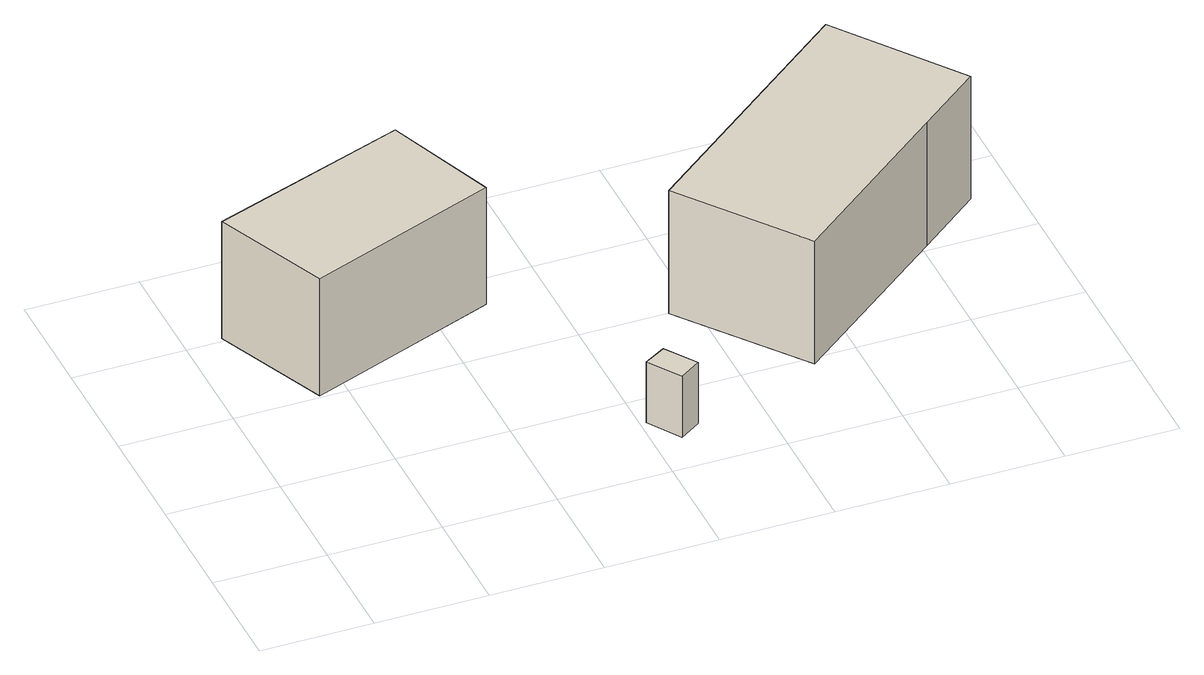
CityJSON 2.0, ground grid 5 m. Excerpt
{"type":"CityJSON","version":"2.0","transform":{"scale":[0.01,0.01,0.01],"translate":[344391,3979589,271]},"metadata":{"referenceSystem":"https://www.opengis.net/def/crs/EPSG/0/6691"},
"CityObjects":{
"building1":{"type":"Building","attributes":{"measuredHeight":5.8},"geometry":[{"type":"Solid","lod":"1","boundaries":[[[[0,1,2,3]],[[2,4,5,3]],[[1,6,4,2]],[[0,7,6,1]],[[3,5,7,0]],[[4,6,7,5]]]]}]},
"building2":{"type":"Building","attributes":{"measuredHeight":3},"geometry":[{"type":"Solid","lod":"1","boundaries":[[[[8,9,10,11]],[[10,12,13,11]],[[9,14,12,10]],[[8,15,14,9]],[[11,13,15,8]],[[12,14,15,13]]]]}]},
"building3":{"type":"Building","attributes":{"measuredHeight":7.1},"geometry":[{"type":"Solid","lod":"1","boundaries":[[[[16,17,18,19,20]],[[19,21,22,20]],[[18,23,21,19]],[[17,24,23,18]],[[16,25,24,17]],[[20,22,25,16]],[[21,23,24,25,22]]]]}]}
},
"vertices":[
[938,1574,267],[1128,1073,267],[275,750,267],[57,1260,267],[275,750,850],[57,1260,850],[1128,1073,850],[938,1574,850],
[1569,265,170],[1664,125,170],[1566,60,170],[1471,208,170],[1566,60,474],[1471,208,474],[1664,125,474],[1569,265,474],
[3309,1257,60],[3025,1030,60],[2306,458,60],[1891,998,60],[2903,1804,60],[1891,998,673],[2903,1804,673],[2306,458,673],[3025,1030,673],[3309,1257,673]
]}
